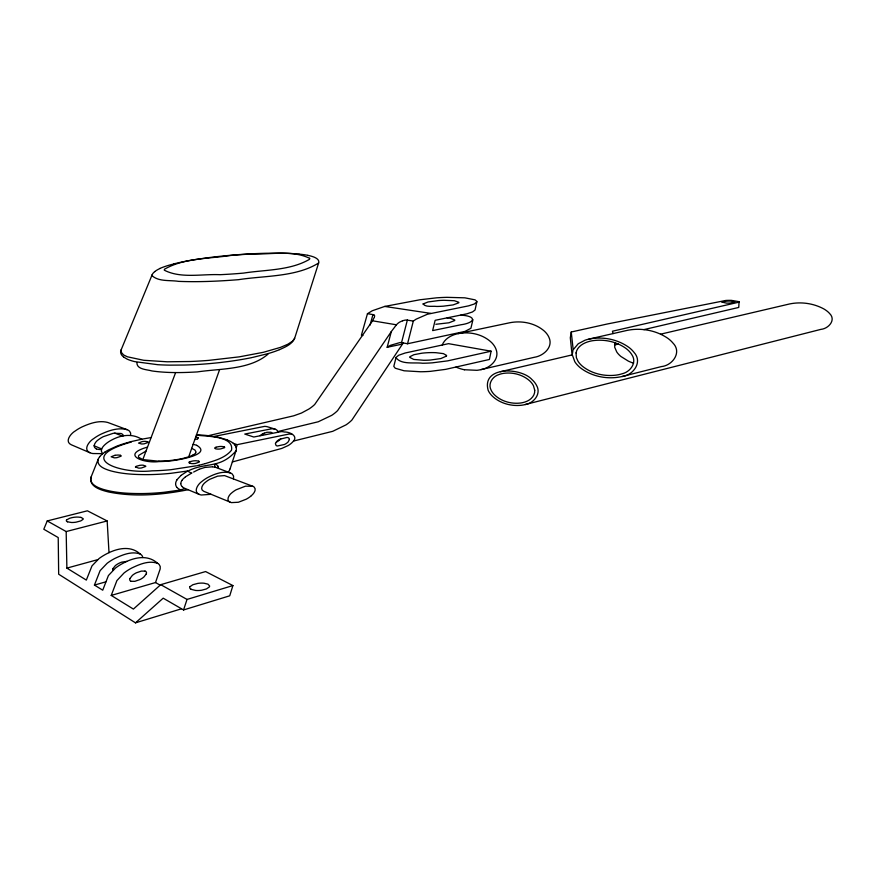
<?xml version="1.0" encoding="UTF-8"?>
<svg xmlns="http://www.w3.org/2000/svg" width="876" height="876" viewBox="0 0 876 876"><rect width="100%" height="100%" fill="white"/><g stroke="black" fill="none" stroke-linecap="round" stroke-linejoin="round"><path stroke-width="1.31" d="M460.743 315.152C477.146 315.951 475.493 322.817 460.776 324.788L432.645 330.591L435.131 320.309L466.842 313.827L472.503 311.944L475.055 310.016L476.905 301.443L475.055 299.855L464.871 297.829L446.913 297.336A104.989 49.516 -6.8 0 0 436.478 297.84L419.878 299.778L384.706 306.436L372.267 310.761L367.46 313.707L361.394 335.245L362.905 335.53M571.251 332.004L573.134 349.25L572.127 355.437L570.309 337.764L571.251 332.004L607.112 324.032L725.788 300.457A29.401 13.293 -1.6 0 1 731.471 300.38L739.059 301.683L738.775 307.246A1.522 0.69 -1.5 0 1 738.687 307.454L643.86 329.628M633.578 363.179A42.705 20.17 -2.5 0 1 628.256 361.065L620.876 356.455A53.94 25.349 -2.3 0 1 616.737 351.944L614.7 347.246L614.832 342.702M395.985 357.671C401.383 364.985 414.326 362.171 422.615 363.244A75.413 34.766 -6.8 0 0 432.306 362.839L447.647 360.868L491.118 351.199L489.41 359.467L445.698 369.354L430.269 371.369A74.34 34.624 -6.8 0 1 420.546 371.752L404.099 370.789L395.24 368.227L393.795 366.387L396.105 357.331L398.679 355.251L405.216 352.984L448.523 343.666L491.118 351.199M154.745 271.615A17.991 7.358 -11 0 0 153.07 273.246A17.564 7.183 -11 0 0 152.654 273.805L152.468 274.111A17.564 7.183 -11 0 0 152.161 274.736L152.063 275.699C158.863 281.897 169.977 279.981 178.54 281.36C198.556 282.171 218.617 281.251 238.579 279.674C264.366 275.611 296.165 277.144 318.634 262.986A18.703 7.818 -9 0 0 317.846 259.559A23.006 9.625 -9.1 0 0 314.473 257.303L313.882 257.04A36.376 15.286 -9.3 0 0 307.87 255.376M96.305 448.862C91.487 446.738 95.878 441.121 98.813 439.423A22.798 11.18 -13.3 0 1 103.324 436.653L113.398 433.248L121.107 433.5A9.756 4.752 -13.3 0 1 123.428 435.843M130.623 435.317L130.633 433.105L129.604 431.244A13.731 6.679 -13.2 0 0 127.075 429.667L107.868 422.495C99.076 420.086 89.812 423.371 81.829 427.017A32.894 15.932 -13.6 0 0 75.183 431.014C70.89 433.456 64.255 441.559 71.263 444.756L89.867 452.717A13.863 6.778 -13.6 0 0 92.933 453.538L102.799 453.648M136.908 362.817C136.831 369.606 147.157 369.497 151.931 370.942C166.944 373.088 182.186 372.804 197.286 371.917C220.391 368.467 249.397 369.99 267.946 354.222M374.556 316.608L374.61 315.973A5.508 2.486 -8 0 0 374.293 315.185M472.974 319.62L470.883 328.303L464.959 331.413L407.548 343.753L401.536 342.647A4.292 2.015 -7.4 0 0 400.004 342.549L390.608 345.286A26.017 12.33 -7.3 0 0 387.159 347.279L391.342 331.533L396.423 324.799L372.541 320.802L314.725 404.449A42.157 20.586 -9.9 0 1 308.889 409.048L301.464 413.045L293.679 415.815L208.379 435.679M152.161 274.736L121.14 349.852L120.976 351.944L123.604 354.966L127.392 356.795L143.664 360.277L167.086 361.788L189.982 361.514A208.389 85.99 -10 0 0 208.729 360.375L239.247 356.86L263.347 352.305L280.495 347.378L287.81 344.257L292.518 341.202L294.643 338.333L318.634 262.986M407.548 343.753L413.319 321.076L416.122 319.171L427.433 314.232L468.638 305.844L474.266 304.016L476.905 301.859M401.536 342.647L407.351 320.123L413.319 321.076M233.443 478.822L233.574 476.062L232.14 473.916A10.348 5.42 -11.6 0 0 230.399 472.952L215.868 467.434M370.033 325.127L372.957 314.594A2.989 1.347 -7.9 0 1 373.953 314.922M99.656 456.779A21.495 10.709 -13.4 0 0 98.703 458.225L98.594 458.422A21.112 10.512 -13.4 0 0 98.232 459.199C96.185 466.328 105.624 469.306 110.792 470.883C123.155 474.201 136.076 474.693 148.81 474.617A135.583 65.032 -11.7 0 0 170.732 473.336L187.836 470.97M98.232 459.199L91.093 477.015C88.794 484.286 98.134 487.79 103.51 489.454C115.906 493.024 128.936 493.593 141.77 493.571A133.251 65.098 -12 0 0 163.9 492.301L180.938 489.958A7.72 4.062 -12.5 0 1 181.803 489.476L185.438 488.6M111.23 595.428L155.512 582.551L160.198 568.918L160.22 566.509L159.191 564.549A11.224 6.285 -14.1 0 0 157.669 563.388C148.997 560.158 139.547 564.286 131.707 568.042A40.143 22.809 -14.3 0 0 124.053 572.959L116.902 580.58L111.23 595.428L133.404 609.083L160.735 584.664L205.608 571.557L232.906 585.573L229.731 595.811L183.555 609.948L163.188 598.177L135.495 622.847L58.67 574.218L58.221 537.568L43.8 529.235L47.238 520.935L87.403 510.807L107.168 520.957L109.007 552.679M141.573 439.226C132.484 433.313 121.195 434.934 112.161 439.763A27.189 13.447 -13.2 0 0 107.08 442.884C104.2 445.085 99.306 449.322 102.251 453.177M236.224 447.756L237.243 444.68L233.323 443.333M230.081 468.791L235.994 450.91C220.303 468.945 206.32 462.112 189.052 470.511M183.555 609.948L187.026 599.436L232.906 585.573M294.643 338.333C291.971 344.487 285.029 347.126 279.367 349.732M374.402 317.145L372.541 320.802M188.712 456.801L219.558 369.727M138.452 456.965A4.61 2.31 -13 0 0 138.616 457.25L142.821 459.571L175.627 372.574M157.669 563.388C147.715 554.103 133.678 557.497 123.111 563.213A39.42 22.218 -14.4 0 0 115.501 568.053L108.405 575.565L102.733 590.194L94.433 585.08L100.094 570.659L107.157 563.268A38.719 21.659 -14.6 0 1 114.712 558.505C122.432 554.869 131.728 550.873 140.237 554.048A12.352 6.811 -14.4 0 1 142.744 557.486M91.093 477.015C88.487 486.738 101.2 490.133 108.394 491.94C134.652 497.349 162.016 494.885 188.132 489.728M146.358 573.846L143.872 577.01A14.75 8.245 -14.6 0 1 139.886 579.594L134.849 581.325L131.28 581.292M129.889 578.554L132.386 575.379A14.848 8.366 -14.4 0 1 136.371 572.805L141.364 571.097L144.901 571.108M442.249 345.002C444.789 338.508 451.633 334.971 458.126 333.625L509.974 322.707C521.844 320.441 535.061 323.025 544.303 331.062A60.334 28.59 -5.7 0 1 548.934 337.304C553.577 347.071 543.427 355.952 534.404 357.266L480.858 369.639A17.334 8.355 -5.9 0 1 476.938 370.307L464.477 369.749M112.851 568.721L115.325 565.644A14.224 7.906 -14.7 0 1 119.848 562.874A12.417 6.888 -14.7 0 1 121.709 562.14L126.921 561.385M573.561 349.316L578.237 343.753L584.916 340.26A20.75 9.855 -3.7 0 1 588.88 339.111L627.15 330.383C640.991 327.558 656.113 330.285 667.808 338.3A60.586 28.985 -3.2 0 1 672.976 343.074C682.196 352.294 672.461 365.533 661.446 366.573L622.026 376.527C607.736 379.757 591.782 376.691 580.142 367.646A63.16 30.014 -2.9 0 1 574.787 361.646L572.565 355.514M176.634 480.398L177.051 479.709M403.387 342.987A12.592 5.913 -7.2 0 0 402.489 344.071L351.889 420.064A44.424 22.207 -9.3 0 1 346.064 424.838L332.727 431.32L293.471 441.055M177.16 479.533L181.025 475.427M391.342 331.533L337.599 410.614A43.877 21.659 -9.5 0 1 331.708 415.355L318.24 421.772L277.692 431.572M182.109 480.147L182.416 479.741A18.319 9.57 -12.1 0 1 183.15 478.887L185.329 476.938M190.191 586.537L192.873 584.719L197.812 583.394A16.721 9.702 -13.3 0 1 203.944 583.197L207.984 584.161L209.605 585.967A3.701 2.146 -13 0 1 209.254 587.019L206.44 588.935L201.71 590.216A16.545 9.516 -13.1 0 1 195.655 590.457L191.132 589.34M148.11 442.468L144.222 443.803A10.085 4.96 -12.7 0 1 141.573 443.979L138.539 443.103L142.065 441.603A9.986 4.949 -12.9 0 1 145.405 441.373L147.606 441.701A1.818 0.898 -12.8 0 1 148.219 442.457M66.828 519.807L69.664 518.274A13.72 7.183 -15.1 0 1 80.8 517.431M251.368 495.674C253.613 493.779 256.975 489.728 254.095 487.012A7.358 3.931 -11.1 0 0 252.814 486.29L224.552 475.591L217.62 476.15L209.758 479.303A23.543 12.461 -11.6 0 0 205.707 482.074C202.947 483.88 199.257 489.345 203.779 491.305L231.352 502.616L238.371 502.255L246.244 499.2A24.408 12.987 -11.5 0 0 251.368 495.674M181.233 475.252L187.595 471.058M189.347 462.079L190.388 461.521M185.515 476.796L191.932 472.941M105.043 452.005L106.916 450.822A33.485 16.764 -13.3 0 1 108.405 449.979L116.738 446.18A62.809 31.952 -13.2 0 1 126.681 442.862M193.202 454.918L193.136 454.951A18.692 9.406 -12.1 0 1 187.42 457.173L183.139 458.389A56.644 27.922 -12.1 0 1 158.939 461.094M193.629 472.044L198.983 469.328M191.231 473.292L191.286 473.27A48.64 25.349 -13.2 0 0 187.584 471.069M262.756 433.817L266.928 432.284L270.848 432.251A4.325 2.19 -10.3 0 1 272.118 433.16M159.98 268.505L159.651 268.658A20.63 8.453 -11 0 0 154.724 271.615M197.45 438.854L197.319 438.909A5.836 2.902 -11.8 0 1 194.833 439.533M199.18 469.24L204.754 467.466M278.886 349.929L275.119 351.353A65.974 29.499 -10.1 0 1 267.903 353.652L252.376 357.474M145.953 451.096L139.021 455.202A7.435 3.723 -12.9 0 0 138.463 456.144M216 447.154L214.927 447.745A1.303 0.668 -11.5 0 0 214.751 448.293L215.584 448.808A8.41 4.26 -11.3 0 0 220.686 448.895L224.519 447.724A1.325 0.668 -11.3 0 0 224.628 447.176L224.19 446.837M402.445 320.791L399.587 322.138A17.619 8.092 -7.2 0 0 396.467 324.81M147.464 447.099C119.826 455.016 144.266 463.601 158.709 461.597A67.529 33.113 -12 0 0 169.134 461.028C174.039 460.798 213.645 454.972 196.673 445.326M135.495 622.847L181.233 608.875M205.323 463.601C214.653 460.623 225.077 458.093 231.505 450.22C234.319 435.613 205.816 436.555 196.399 435.12M205.039 463.689L199.673 465.112M525.151 404.559C533.692 403.267 541.499 393.904 536.594 385.473A56.666 28.339 -5.7 0 0 531.929 379.538C520.913 367.285 481.351 365.993 488.184 390.4A56.644 27.901 -4.5 0 0 491.808 395.613C499.43 403.168 510.752 406.398 521.308 405.27A15.801 7.928 -4.9 0 0 525.151 404.559L820.954 329.354C828.4 328.719 836.427 320.003 829.55 313.444A41.446 18.735 -0.4 0 0 823.725 308.867C813.432 303.315 801.058 301.574 789.615 303.95L660.624 334.172M622.026 376.527C633.195 375.355 642.951 362.04 634.071 352.448A63.181 30.605 -4 0 0 629.056 347.498C617.679 339.198 602.611 336.296 588.88 339.111M126.67 442.851L130.425 441.8M131.323 442.008C73.069 458.323 120.691 474.343 152.03 470.839A127.491 61.178 -11.7 0 0 170.853 469.711L196.476 465.769M94.433 585.08L105.854 581.839M130.973 441.646L142.197 439.117M232.348 461.97L281.743 448.435L288.095 445.588A22.36 11.388 -10.2 0 0 292.376 442.303C299.209 436.533 290.361 431.78 284.295 431.999A7.457 3.789 -10.1 0 0 281.218 431.616L253.799 437.014L244.754 434.058L271.998 428.736A7.479 3.778 -10.3 0 1 275.064 429.13A7.599 3.843 -10.3 0 1 277.265 430.609L277.747 431.977M47.238 520.935L66.171 531.557L66.883 568.108L97.608 559.687M480.858 369.639C490.144 368.194 500.097 359.116 495.958 349.086A64.112 30.704 -6.8 0 0 491.622 342.582C482.906 334.205 469.81 331.358 458.126 333.625M66.171 531.557L107.168 520.957M173.831 263.873L179.328 262.57A127.885 55.484 -10.9 0 1 198.983 259.044M500.393 371.72L572.214 354.889M614.492 344.98L618.401 344.071M211.028 494.316L201.37 495.006A10.435 5.508 -12 0 1 199.17 494.382L184.54 488.217A15.286 7.983 -12.2 0 1 182.383 486.837M199.279 465.2L198.655 465.331M204.951 467.423L212.288 466.82M237.889 444.515L289.058 434.036A7.446 3.8 -9.9 0 1 292.157 434.43M387.159 347.279L402.489 344.071M198.491 465.364L197.516 465.572M251.828 357.594L250.459 357.879A151.241 64.572 -10.2 0 1 225.701 361.854L220.161 362.544A189.895 79.398 -10.1 0 1 184.146 365.051L169.703 365.139A153.07 65.163 -10.4 0 1 157.779 364.701L134.663 361.613A57.225 25.316 -11.4 0 1 127.151 359.149L123.494 356.948M214.204 436.412L264.464 426.404A7.49 3.767 -10.4 0 1 267.509 426.787L275.053 429.13M142.865 438.996L151.066 437.573M115.041 455.257L111.153 456.768L114.241 457.83A10.249 5.081 -13.4 0 0 116.979 457.644L121.019 456.21A1.314 0.646 -13.4 0 0 121.096 455.827L120.494 455.367M198.994 259L210.065 257.467A266.348 124.37 -11.4 0 1 230.771 255.277A287 135.484 -11.4 0 1 266.731 253.252L278.634 253.164A165.772 73.803 -10.5 0 1 289.551 253.427A133.71 58.637 -10.2 0 1 292.102 253.569L299.034 254.095M435.832 324.284L448.917 322.795L454.611 320.572A2.683 1.226 -6.5 0 0 454.743 319.97L450.253 318.24A25.448 11.771 -6.7 0 0 447.121 317.9M215.408 464.214L215.452 464.214A5.782 2.989 -11.5 0 0 214.686 465.101L214.861 466.952A3.46 1.796 -11.6 0 0 215.485 467.302L212.726 466.853M158.863 461.225L142.821 459.571M384.706 306.436L430.893 313.4M367.46 313.707L372.957 314.594M80.899 517.333L83.176 518.669A2.639 1.38 -14.9 0 1 83.023 519.38L80.822 520.891L76.102 522.162A15.724 8.158 -14.9 0 1 71.482 522.49L67.474 521.822M127.075 429.678C118.096 427.214 108.646 430.62 100.532 434.397A34.263 16.852 -13.3 0 0 93.765 438.548C89.374 441.099 82.705 449.443 89.867 452.717M230.399 472.952C222.635 470.795 214.478 474.025 207.623 477.573A33.025 17.52 -11.6 0 0 201.94 481.439C198.085 483.979 192.873 491.589 199.17 494.382M252.814 486.29L245.499 486.169L236.148 489.783A24.78 13.348 -11.1 0 0 232.02 492.662C229.184 494.59 225.515 500.24 230.147 502.244M189.742 463.229L191.745 463.601A10.008 5.103 -12 0 0 195.676 463.382L199.191 462.09A1.423 0.734 -11.9 0 0 199.29 461.532L198.732 461.115M191.713 448.326L194.921 450.023L195.928 451.775A7.413 3.756 -12.1 0 1 195.797 452.695M114.668 433.062L122.41 436.051M227.092 439.84L218.803 437.376L208.411 435.679A114.625 60.094 -13.1 0 0 196.509 434.792M94.071 445.764L101.682 448.928M140.237 554.048C130.513 545.069 116.847 548.431 106.5 553.895A38.04 21.123 -14.7 0 0 98.999 558.592L91.991 565.874L86.33 580.087L66.883 568.108M160.735 584.664L187.026 599.436M155.512 582.551L160.166 585.168M182.153 486.607L182.055 486.509A14.629 7.632 -12.2 0 1 180.872 484.11L180.85 483.924M176.93 487.374L176.755 487.144A18.473 9.636 -12.2 0 1 175.649 484.297L175.627 484.034M217.96 466.196L218.069 466.404A15.111 7.818 -11.9 0 1 218.354 467.247L218.474 468.31M613.069 333.592L612.444 331.227L739.059 302.143A1.478 0.657 -1.5 0 0 739.158 301.935M260.052 435.69A12.242 6.231 -10.3 0 1 261.081 434.857A11.968 6.088 -10.3 0 1 262.734 433.839M280.878 438.668A11.968 6.088 -10.3 0 1 276.247 442.139M180.817 483.596A15.308 7.994 -12.2 0 1 182.011 480.311M195.687 453.067A6.669 3.373 -12 0 1 193.147 454.874M182.536 490.44A16.819 8.782 -12.2 0 1 180.16 489.651A17.454 9.11 -12.2 0 1 177.16 487.614M175.627 483.683A20.553 10.731 -12.2 0 1 176.645 480.398M216.109 447.286A7.654 3.898 -11.4 0 1 224.092 446.913M115.052 455.367A8.234 4.106 -13.5 0 1 120.549 455.323M195.644 437.223A6.187 3.099 -11.8 0 1 197.866 437.562M198.359 437.88A1.522 0.766 -11.8 0 1 197.439 438.832M189.796 463.185A1.96 1.007 -12.1 0 1 189.139 462.068M190.475 461.63A7.917 4.062 -12.1 0 1 198.611 461.203M101.485 449.476A9.932 4.851 -13.5 0 1 96.272 448.884M67.561 521.746A3.449 1.796 -15.1 0 1 66.598 519.796M112.785 570.331A6.198 3.438 -14.8 0 1 112.873 568.721M145.066 570.988A5.311 2.978 -14.4 0 1 146.237 573.846M131.115 581.412A5.322 2.989 -14.6 0 1 129.998 578.554M191.22 589.274A4.774 2.748 -13.3 0 1 189.939 586.526M123.582 356.915A27.134 12.078 -11.9 0 1 120.614 351.309M120.768 351.123A23.115 10.282 -12 0 1 121.14 349.852M235.096 445.282A22.71 11.574 -11.5 0 1 236.06 450.91M99.722 456.648A24.572 12.253 -13.4 0 1 105.065 452.016M227.004 439.894A36.146 18.44 -11.8 0 1 234.242 444.099A23.805 12.122 -11.6 0 1 235.031 445.161M264.234 433.127A11.443 5.771 -10.6 0 1 261.99 435.284M215.485 464.192A9.428 4.884 -11.8 0 1 217.806 465.999M193.125 444.34A29.992 15.231 -12.4 0 1 196.673 445.315M402.588 320.868A5.092 2.332 -7.3 0 1 407.406 320.036M159.859 268.45A38.544 15.932 -10.9 0 1 173.864 263.972M299.012 254.117A65.218 27.725 -9.6 0 1 307.794 255.31M464.444 369.781A36.299 17.312 -5.8 0 1 456.002 367.033M230.005 469.032A23.061 11.946 -11.8 0 1 228.318 471.978M534.732 390.236C535.181 395.974 530.21 400.409 525.129 401.953A13.764 6.898 -5 0 1 520.07 403.07C510.861 404.055 500.995 401.241 494.316 394.671A49.56 24.44 -4.6 0 1 491.118 390.127C487.702 383.787 492.553 376.373 498.959 374.567A13.414 6.592 -5.3 0 1 503.514 373.373C512.613 372.037 522.414 374.523 529.411 380.6A49.571 24.769 -5.7 0 1 533.473 385.79L534.732 390.236M289.441 439.434L288.204 441.843A12.406 6.34 -10.1 0 1 284.569 444.46L277.451 445.983A3.986 2.048 -10.1 0 1 276.104 445.501L275.36 443.617L277.09 441.077A12.625 6.482 -10 0 1 279.729 439.248L287.021 437.442A4.041 2.07 -10 0 1 288.85 438.12L289.441 439.434M576.058 352.908L576.386 357.66L577.919 361.076A56.217 26.751 -3 0 0 582.31 366.135C591.53 373.603 603.991 376.505 615.686 375.18A18.944 9.176 -3.2 0 0 622.091 373.767C630.326 372.015 637.345 362.434 631.793 354.627A56.064 27.134 -3.9 0 0 626.252 348.626C616.748 341.618 604.298 339.012 592.691 340.698A18.407 8.749 -3.6 0 0 587.643 341.914C582.474 343.578 577.021 347.17 576.058 352.908M309.633 258.332L309.535 259.307C290.065 270.662 265.351 269.666 243.484 273.104A224.88 83.308 -9.2 0 1 220.007 274.692C201.918 273.859 180.763 278.732 164.316 270.191L164.447 269.228C184.124 257.916 208.882 258.814 230.925 255.431A290.263 137.258 -11.5 0 1 252.047 253.974C270.815 254.653 292.431 249.835 309.633 258.332M135.484 466.974L138.671 468.134A10.337 5.212 -13 0 0 141.507 467.959L145.679 466.459A1.38 0.701 -13 0 0 145.766 466.098L143.051 465.178A10.271 5.212 -13.2 0 0 139.766 465.342L136.24 466.306A1.774 0.898 -13.2 0 0 135.452 466.974M721.977 302.121L726.533 303.118A17.29 7.654 -1.7 0 0 730.091 303.063L734.844 301.99L731.23 301.103A16.644 7.49 -1.6 0 0 725.591 301.202L722.021 302.045M423.086 303.994C425.791 307.531 432.7 305.855 436.894 306.447A48.793 21.385 -6.6 0 0 443.453 306.162L453.111 304.914L458.717 302.833A2.398 1.073 -6.4 0 0 458.838 302.286L454.359 300.72L443.979 300.293A51.202 23.532 -6.8 0 0 438.526 300.556L427.981 301.979L423.086 303.994M446.366 356.138L440.847 358.558L430.434 360.036A43.537 20.356 -6.8 0 1 423.612 360.266L413.746 359.434L409.683 357.342A3.263 1.555 -7.2 0 1 409.891 356.718L413.921 354.692L421.914 353.192A43.209 21.002 -7 0 1 435.93 352.689L443.387 353.63L446.541 355.393A3.285 1.566 -6.6 0 1 446.366 356.138"/></g></svg>
